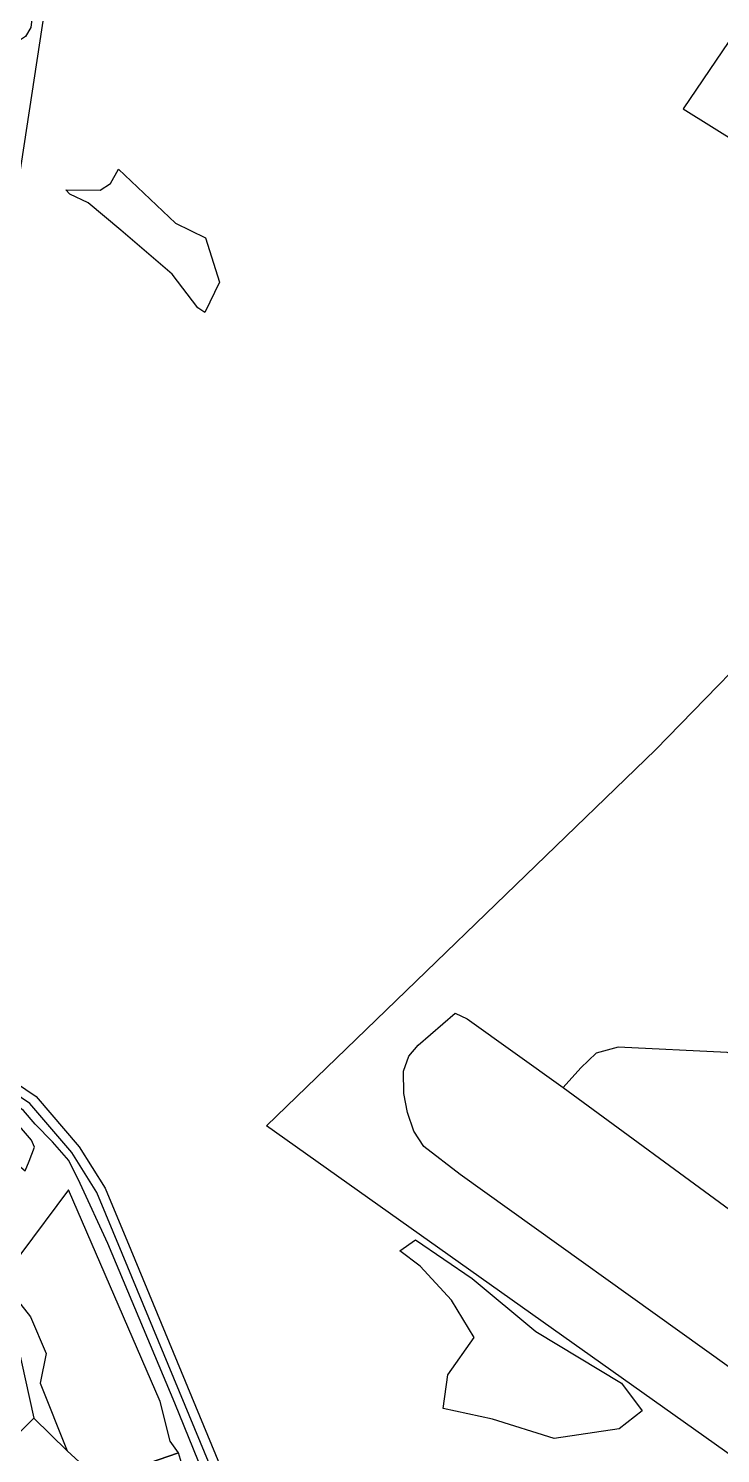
# Model space of a CAD drawing. Header units: metres. Extents: x 11276530 to 11306586, y 355867 to 367650.
# Drawn here: x 11291587 to 11292273, y 359046 to 360459 of the extents above; entities that cross this region are included whole.
import ezdxf

# ---------------------------------------------------------------- set-up
doc = ezdxf.new("R2010")
doc.units = ezdxf.units.M
for name, color, linetype in [('HIGHWAY_FOOTWAY', 6, 'Continuous'), ('HIGHWAY_RESIDENTIAL', 7, 'Continuous'), ('HIGHWAY_SECONDARY', 4, 'Continuous'), ('LANDUSE', 2, 'Continuous'), ('NATURAL_WATER', 5, 'Continuous'), ('OSM_OTHER', 7, 'Continuous')]:
    doc.layers.add(name, color=color, linetype=linetype)

msp = doc.modelspace()

# ---------------------------------------------------------------- linework, layer by layer
at = {"layer": 'HIGHWAY_FOOTWAY'}
msp.add_lwpolyline([(11291786, 358857.2), (11291782.4, 358862.7), (11291782.9, 358865.6), (11291784.5, 358867.7), (11291795.2, 358873.3), (11291803.3, 358881), (11291807.1, 358888.2), (11291810.2, 358897.2), (11291808, 358906.1), (11291806.7, 358911.6), (11291732.2, 359095.8), (11291665.7, 359253.9), (11291638.2, 359313.6), (11291626.9, 359336.2), (11291610.8, 359354.8), (11291593.7, 359372.3), (11291582, 359386), (11291533, 359421), (11291485.6, 359443.6), (11291414, 359476.1), (11291373.3, 359496.7), (11291324.5, 359517.4), (11291306.6, 359525.5)], dxfattribs=at)
at = {"layer": 'HIGHWAY_RESIDENTIAL'}
msp.add_lwpolyline([(11291594, 360499.3), (11291589.2, 360459.8), (11291584.1, 360450.7), (11291577, 360446.1), (11291462.3, 360446.8), (11291422.3, 360447.1), (11291401, 360447.2)], dxfattribs=at)
at = {"layer": 'HIGHWAY_SECONDARY'}
for points in [[(11291823.8, 358896.4), (11291679.9, 359244), (11291654.7, 359304.7), (11291629.9, 359344.4), (11291588.4, 359392.9), (11291537.6, 359427.1), (11291429.1, 359477.5), (11291319.9, 359526.6), (11291303.5, 359534.9), (11291288.4, 359545.7), (11291106.9, 359681), (11291018.7, 359751.1), (11290984.6, 359785.5), (11290981.1, 359789.6), (11290967.8, 359806.1), (11290954.4, 359820.8), (11290931.8, 359855.3), (11290891, 359928.9), (11290870.1, 359979.8), (11290861.3, 360003.2), (11290841.4, 360074.3)], [(11290853.4, 360077.1), (11290877.2, 359996), (11290880.4, 359983.2), (11290896.2, 359941.2), (11290918.6, 359902.7), (11290942.9, 359862.4), (11290970.9, 359824.2), (11290984.9, 359805), (11290987.2, 359802.4), (11291024.8, 359760.9), (11291112.8, 359688.4), (11291222.5, 359608), (11291298.5, 359555.1), (11291324.2, 359539.7), (11291433.1, 359485.8), (11291542.2, 359435.1), (11291594.6, 359399.9), (11291637.3, 359349.9), (11291662.9, 359308.9), (11291688.4, 359247.6), (11291832.5, 358899.5)]]:
    msp.add_lwpolyline(points, dxfattribs=at)
at = {"layer": 'LANDUSE'}
msp.add_lwpolyline([(11292531.9, 360760.1), (11292436.3, 360675.3), (11292235.7, 360379.1), (11292549.8, 360183.2), (11292601.1, 360239.4), (11292646.5, 360272.8), (11292685.9, 360287.1), (11292726.5, 360294.3), (11292920, 360484.2), (11292682.9, 360636.5), (11292707.4, 360669.9), (11292531.9, 360760.1)], close=True, dxfattribs=at)
for points in [[(11291575, 360292.5), (11291641.9, 360730.9)], [(11290643.1, 359037.3), (11290659.3, 359074.7), (11290760.5, 359108), (11290822, 359136), (11290803.1, 359175.5), (11290814.1, 359194.3), (11290855, 359210.4), (11290895.9, 359203), (11290919.2, 359180.6), (11290965.5, 359250.2), (11290995.7, 359272.2), (11291059.8, 359241.9), (11291140.9, 359251), (11291257.6, 359244), (11291323, 359220.8), (11291375.8, 359284.5), (11291426.2, 359259.7), (11291435, 359217.4), (11291533.1, 359235.8), (11291575.8, 359155.8), (11291592.2, 359080.9), (11291508.3, 358998.1)]]:
    msp.add_lwpolyline(points, dxfattribs=at)
at = {"layer": 'NATURAL_WATER'}
for points in [[(11291762.5, 360251.1), (11291776.4, 360207.3), (11291761.7, 360177), (11291754.9, 360181.7), (11291729.5, 360215), (11291678.6, 360258.9), (11291646.1, 360285.7), (11291627.9, 360294.3), (11291623.9, 360298.9), (11291658, 360298.5), (11291668.4, 360305), (11291676.2, 360319.3), (11291732.6, 360265.6), (11291762.5, 360251.1)], [(11291970.5, 359257.6), (11292026.6, 359219.4), (11292089.9, 359166.9), (11292174.7, 359115.5), (11292195, 359088), (11292172.3, 359070.1), (11292107.8, 359060.6), (11292046.9, 359079.7), (11291997.9, 359090.4), (11292002.7, 359123.9), (11292028.6, 359160.7), (11292006.3, 359197.9), (11291975.3, 359231.4), (11291955, 359246.9), (11291970.5, 359257.6)]]:
    msp.add_lwpolyline(points, dxfattribs=at)
at = {"layer": 'OSM_OTHER'}
for points in [[(11292344.9, 359883.6), (11292805.7, 359504.9), (11292829.8, 359503.9), (11292848, 359457.6), (11292939.8, 359068.3), (11292860.1, 358831.1), (11292472.7, 358894.5), (11292297.1, 359033.9), (11291822.8, 359370.6), (11292208.4, 359743.5), (11292344.9, 359883.6)], [(11292651.6, 359013.3), (11292641.5, 359011.3), (11292442.4, 359011.3), (11292431.6, 359017.6), (11292281.5, 359131.5), (11292014.7, 359322.3), (11291978.9, 359350.1), (11291968.9, 359365.5), (11291962.7, 359383.8), (11291958.9, 359402.9), (11291958.5, 359424.9), (11291963.9, 359439.9), (11291973.1, 359450.7), (11292009.7, 359482.3)], [(11292009.7, 359482.3), (11292021.7, 359476.7), (11292116.8, 359408.6), (11292291.5, 359280.4), (11292486.1, 359141), (11292669.8, 359137.4), (11292899.1, 359141.1)], [(11292815.7, 359275.8), (11292621.7, 359278.8), (11292510, 359279.4), (11292296, 359438.1), (11292279.5, 359443.4), (11292171.4, 359448.7), (11292149.6, 359442.8), (11292134.3, 359428.1), (11292116.8, 359408.6)], [(11291463.2, 359442.4), (11291451.4, 359423.3), (11291443.8, 359428.1), (11291416.7, 359445.3), (11291407.7, 359431.4), (11291535.6, 359337.3), (11291546.5, 359357.5), (11291583.9, 359326.1), (11291587.6, 359335.5), (11291593, 359349.4), (11291590.1, 359356.6), (11291564.3, 359386.5), (11291527, 359413.5), (11291463.2, 359442.4)], [(11291626.6, 359307.2), (11291579.4, 359243.9), (11291566.2, 359210.4), (11291588.9, 359181.2), (11291604.5, 359144.8), (11291598.5, 359115.5), (11291625.4, 359048.6), (11291657, 359019.3), (11291735.8, 359046.5), (11291727.5, 359057.9), (11291717.6, 359097.3), (11291626.6, 359307.2)], [(11291592.2, 359080.9), (11291508.3, 358998.1)], [(11291739.7, 359033.4), (11291735.8, 359046.5), (11291657, 359019.3), (11291625.4, 359048.6), (11291592.2, 359080.9)]]:
    msp.add_lwpolyline(points, dxfattribs=at)

doc.saveas('drawing.dxf')
